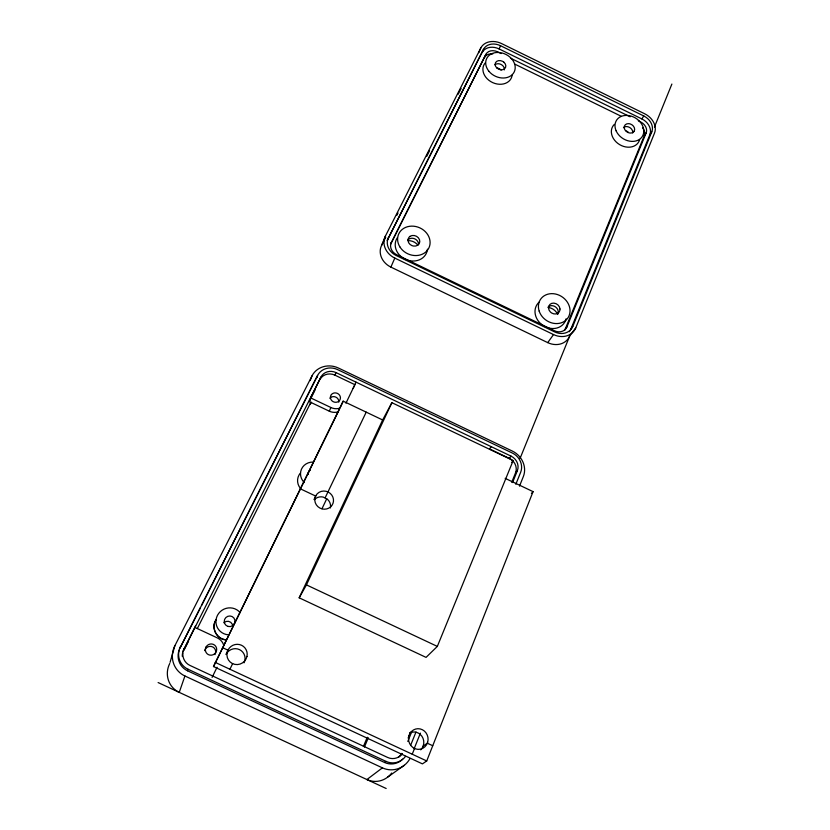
<?xml version="1.0" encoding="UTF-8"?>
<svg xmlns="http://www.w3.org/2000/svg" width="830" height="830" viewBox="0 0 830 830"><rect width="100%" height="100%" fill="white"/><g stroke="black" fill="none" stroke-linecap="round" stroke-linejoin="round"><path stroke-width="1.25" d="M170.067 662.34L174.86 645.75L312.038 375.814A20.2 18.488 20.2 0 1 338.464 368.053L512.286 451.043A20.117 18.25 41.5 0 1 523.346 476.565L519.497 486.152M515.824 484.284L520.669 472.26A15.148 13.726 41.4 0 0 512.349 453.035L337.509 369.568A15.21 13.913 20.3 0 0 317.6 375.419L179.965 648.126L200.404 607.726M183.046 651.436A13.104 12.668 -39 0 1 183.71 649.869L320.961 377.017A11.496 10.51 20.3 0 1 336.005 372.587L511.073 456.147A11.444 10.375 41.4 0 1 517.36 470.683L512.556 482.552M183.71 649.869L195.558 625.768M174.86 645.75A23.136 22.358 -39 0 0 184.924 675.994L179.249 692.365A22.088 21.258 -42.7 0 1 169.735 663.523M402.623 759.128A17.368 16.434 84.4 0 1 384.601 762.49L187.528 670.785L188.057 669.26A17.42 16.839 -38.6 0 1 180.463 646.508M244.051 662.817L244.84 660.628A10.136 9.919 -46.3 0 0 226.206 654.165M310.233 380.514L312.038 375.814M201.576 605.412L317.6 375.419M382.651 419.97L299.174 597.818L426.06 657.381L437.337 646.404L513.168 460.557L391.874 402.685L382.651 419.97L343.163 401.16L213.497 666.542L422.429 763.88L426.724 760.965L533.067 491.64L505.148 478.339M337.976 411.877A11.402 10.51 21 0 1 329.303 411.182L309.227 401.627L311.686 395.402M197.322 628.58L310.928 402.187M339.615 408.225A11.475 10.551 21.1 0 1 330.9 407.52L310.7 397.912L320.961 377.017M414.149 748.722L420.405 733.129M412.23 754.211L414.554 748.411M407.81 741.429L411.566 732.143M575.771 327.85L654.517 133.091A16.559 13.041 32.2 0 0 644.682 113.772L501.6 43.585A16.662 13.145 25.5 0 0 480.809 47.964L385.442 236.021L381.665 245.255A17.99 15.573 23.6 0 0 390.889 267.104L547.727 342.624A17.897 15.417 35.4 0 0 569.733 335.922L575.771 327.85A18.115 15.542 35.3 0 1 553.537 334.573L547.727 342.624M410.663 745.226L415.996 731.998M569.266 331.73A14.732 12.668 35.4 0 0 570.957 328.888L649.859 134.678L651.809 131.752A13.529 10.655 32.2 0 0 643.779 115.972L500.542 45.723A13.602 10.738 25.5 0 0 483.548 49.302L387.278 240.295L483.548 49.302M570.957 328.888L572.793 326.408L651.809 131.752M520.047 458.44L569.733 335.922M654.434 127.083L671.885 84.058M408.163 737.984L410.497 732.205M511.716 482.313L515.544 472.841L517.36 470.683M564.597 330.423A10.188 8.767 35.4 0 0 565.116 329.396L644.256 135.767L646.176 132.862A9.358 7.377 32.2 0 0 640.625 121.927L638.301 120.796M565.116 329.396L566.921 326.937L646.176 132.862M319.934 379.58A11.444 10.479 20.2 0 1 334.926 375.16L336.005 372.587M390.588 244.124L485.892 54.344A9.41 7.439 25.5 0 1 497.647 51.844L501.133 53.556M363.405 746.471L367.285 737.248M364.422 747.052L368.323 737.766M478.796 52.643L480.809 47.964M390.889 267.104L394.8 258.089A18.208 15.697 23.7 0 1 385.442 236.021M329.303 411.182L330.9 407.52M390.785 243.896L485.892 54.344M226.102 654.445L227.991 650.191L222.482 647.618M482.168 52.518A13.56 10.717 25.5 0 1 499.1 48.928L500.542 45.723M340.186 407.769L343.163 401.16M204.657 650.637L205.228 649.268A5.696 5.53 -39.6 0 1 212.916 647.037A5.696 5.53 -39.6 0 1 214.96 654.621M353.144 388.419L356.018 382.142M299.174 597.818L306.446 584.891L391.874 402.685M366.206 412.147L325.142 497.803M321.988 508.728L326.73 498.789M314.031 499.525L315.69 496.07L300.263 488.777M229.92 669.239L232.628 663.637M212.096 677.415L217.055 667.247M345.934 403.204L354.867 384.674L334.926 375.16M213.497 666.542L286.547 517.329M287.107 516.187L339.615 408.92M184.073 650.035L188.555 641.134M309.227 401.627L314.975 390.225M381.665 245.255L385.753 237.183M396.854 215.281L398.016 212.978M426.641 156.486L429.567 150.718M458.181 94.226L461.107 88.468M216.059 619.803C210.55 627.605 216.63 639.422 226.061 639.847M216.246 619.616C210.685 627.2 216.319 639.038 225.667 639.743M649.859 134.678A13.477 10.634 32.2 0 0 641.87 118.929L643.779 115.972M491.246 446.685L489.544 448.937L509.288 458.357A11.402 10.344 41.5 0 1 515.544 472.841M509.288 458.357L511.073 456.147M511.591 462.507L513.168 460.557M531.408 493.477L533.067 491.64M407.872 239.995L408.785 239.175A6.028 5.188 24.4 0 1 415.259 239.102A6.028 5.188 24.4 0 1 418.507 244.539M384.601 762.49L386.033 761.401A17.44 16.507 84.1 0 0 405.569 756.338M409.979 758.599A23.157 21.912 84.4 0 1 382.402 767.854L366.901 779.546A22.078 20.895 88.1 0 0 389.177 775.842M422.989 746.295L427.263 743.182L432.741 745.734M387.755 777.067L404.283 765.302M184.924 675.994L382.402 767.854M158.115 682.551L386.178 788.5M194.998 627.47L217.232 637.845A12.979 12.616 -38.9 0 1 223.675 644.993M215.24 662.402L426.724 760.965M188.057 669.26L386.033 761.401M306.446 584.891L437.337 646.404M394.8 258.089L553.537 334.573M499.1 48.928L641.87 118.929M510.44 58.11L630.167 116.802M514.766 64.107L621.359 116.345M391.667 773.041A22.078 20.895 88.1 0 1 389.841 775.189M223.799 622.759A5.343 5.229 -31.1 0 1 232.774 626.546M228.209 634.805A13.716 13.436 -28.7 0 1 217.564 615.165A13.716 13.436 -28.7 0 1 240.171 612.644M304.257 482.541A12.741 12.066 19.7 0 1 301.446 469.23A12.741 12.066 19.7 0 1 313.118 462.071M308.21 474.449A5.032 4.762 19.7 0 1 310.306 470.164M309.995 404.532A10.987 10.157 19.4 0 1 311.509 402.343M300.512 488.476A12.575 11.942 19.3 0 1 300.47 473.007M409.698 733.035A10.24 9.649 80.9 0 1 420.354 734.488A10.24 9.649 80.9 0 1 423.373 745.423L422.314 747.83A10.24 9.649 80.9 0 1 420.696 749.843M314.456 499.546A9.338 8.943 22.7 0 1 323.285 497.097L327.539 499.349A9.338 8.943 22.7 0 1 330.382 507.981M187.528 670.785A17.347 16.766 -39 0 1 179.083 650.201M316.593 377.992A15.148 13.871 20.2 0 1 317.527 376.426M408.422 240.659A10.458 9.026 24.3 0 1 417.853 245.099M548.059 307.453A10.406 8.943 34.7 0 1 557.667 314.466M626.235 130.933A9.587 7.615 31.9 0 1 628.351 132.261M496.776 67.842A9.638 7.667 25.8 0 1 501.247 70.021M182.32 656.426A13.104 12.668 -39 0 1 182.579 653.075M401.813 753.37A13.124 12.419 84.4 0 1 398.576 757.157M484.502 57.529A9.379 7.418 25.5 0 1 492.761 53.95M642.513 127.81A9.317 7.366 32.2 0 1 644.256 135.767M427.44 249.187A16.507 14.224 24.3 0 1 406.534 259.8A16.507 14.224 24.3 0 1 397.394 237.681M566.081 318.803A16.424 14.1 34.6 0 1 544.407 326.304M543.474 325.765A16.424 14.1 34.6 0 1 539.168 302.099M639.66 139.554A15.127 11.994 31.9 0 1 619.595 144.607A15.127 11.994 31.9 0 1 614.366 124.376M512.152 75.146A15.21 12.077 25.8 0 1 492.823 82.668A15.21 12.077 25.8 0 1 485.083 63.039M566.921 326.937A10.219 8.788 35.4 0 1 554.367 330.724L396.657 254.706A10.282 8.871 23.7 0 1 391.366 242.267M388.45 237.473A14.867 12.824 23.7 0 0 396.097 255.474L554.648 331.896A14.795 12.699 35.3 0 0 572.793 326.408M329.842 398.255A5.032 4.638 21 0 1 335.694 397.062L336.824 397.726A5.032 4.638 21 0 1 338.754 402.135M402.394 753.65A13.176 12.471 84.1 0 1 387.641 757.458L189.966 665.432A13.166 12.72 -38.6 0 1 184.219 648.261M548.205 306.934A5.997 5.136 34.6 0 1 554.357 306.249A5.997 5.136 34.6 0 1 558.216 311.509L558.113 312.9A5.997 5.136 34.6 0 1 557.625 314.155M494.877 64.844A5.551 4.399 25.8 0 1 501.196 64.522L502.389 65.331A5.551 4.399 25.8 0 1 504.318 69.886M623.475 127.644A5.52 4.368 31.9 0 1 626.972 126.596L628.331 126.876A5.52 4.368 31.9 0 1 632.719 132.935M559.991 308.988L559.897 310.368A6.018 5.156 34.6 0 1 551.691 313.024L550.446 312.059A6.018 5.156 34.6 0 1 551.722 303.365A6.018 5.156 34.6 0 1 559.991 308.988M206.141 646.871L205.56 648.24A5.727 5.571 -38.9 0 0 208.185 654.517L209.554 655.046A5.727 5.571 -38.9 0 0 216.35 651.363A5.727 5.571 -38.9 0 0 213.445 644.412A5.727 5.571 -38.9 0 0 206.141 646.871M246.956 656.447L246.054 658.947A10.251 10.033 -45.1 0 1 234.838 664.394L232.348 663.533A10.251 10.033 -45.1 0 1 227.171 652.401L228.094 649.9A10.251 10.033 -45.1 0 1 246.956 656.447M315.846 495.666L315.006 497.876A9.441 9.026 23 0 0 319.882 508.053L322.196 508.935A9.441 9.026 23 0 0 328.462 492.18L326.169 491.308A9.441 9.026 23 0 0 315.846 495.666M427.647 742.3L426.579 744.728A10.354 9.753 80 0 1 415.394 748.847L413.07 747.654A10.354 9.753 80 0 1 408.993 735.712L410.082 733.295A10.354 9.753 80 0 1 422.429 729.746A10.354 9.753 80 0 1 427.647 742.3M331.429 394.541L330.786 395.568A5.063 4.658 21.1 0 0 333.12 401.658A5.063 4.658 21.1 0 0 339.657 400.33A5.063 4.658 21.1 0 0 338.453 394.011L337.312 393.347A5.063 4.658 21.1 0 0 331.429 394.541M634.234 131.088L633.539 132.001A5.54 4.378 31.9 0 1 624.845 129.739A5.54 4.378 31.9 0 1 628.839 123.649L630.198 123.929A5.54 4.378 31.9 0 1 634.234 131.088M410.02 236.363L408.993 237.297A6.049 5.198 24.4 0 0 411.96 245.618L413.475 246.043A6.049 5.198 24.4 0 0 419.492 239.683A6.049 5.198 24.4 0 0 410.02 236.363M503.841 62.167L502.648 61.358A5.571 4.409 25.8 0 0 495.116 64.45A5.571 4.409 25.8 0 0 502.856 69.668A5.571 4.409 25.8 0 0 503.841 62.167M228.094 626.442A5.416 5.302 -28.7 0 0 234.849 619.958A5.416 5.302 -28.7 0 0 225.895 617.52A5.416 5.302 -28.7 0 0 228.094 626.442M616.119 130.829A15.231 12.035 31.9 0 0 640.874 138.257A15.231 12.035 31.9 0 0 631.215 116.127A15.231 12.035 31.9 0 0 616.119 130.829M488.984 71.349A15.314 12.118 25.8 0 0 514.226 71.919A15.314 12.118 25.8 0 0 498.145 52.456A15.314 12.118 25.8 0 0 488.984 71.349M539.178 311.136A16.548 14.172 34.6 0 0 565.977 320.131A16.548 14.172 34.6 0 0 557.511 294.567A16.548 14.172 34.6 0 0 539.178 311.136M399.842 246.832A16.631 14.297 24.4 0 0 428 249.498A16.631 14.297 24.4 0 0 413.703 226.206A16.631 14.297 24.4 0 0 399.842 246.832"/></g></svg>
